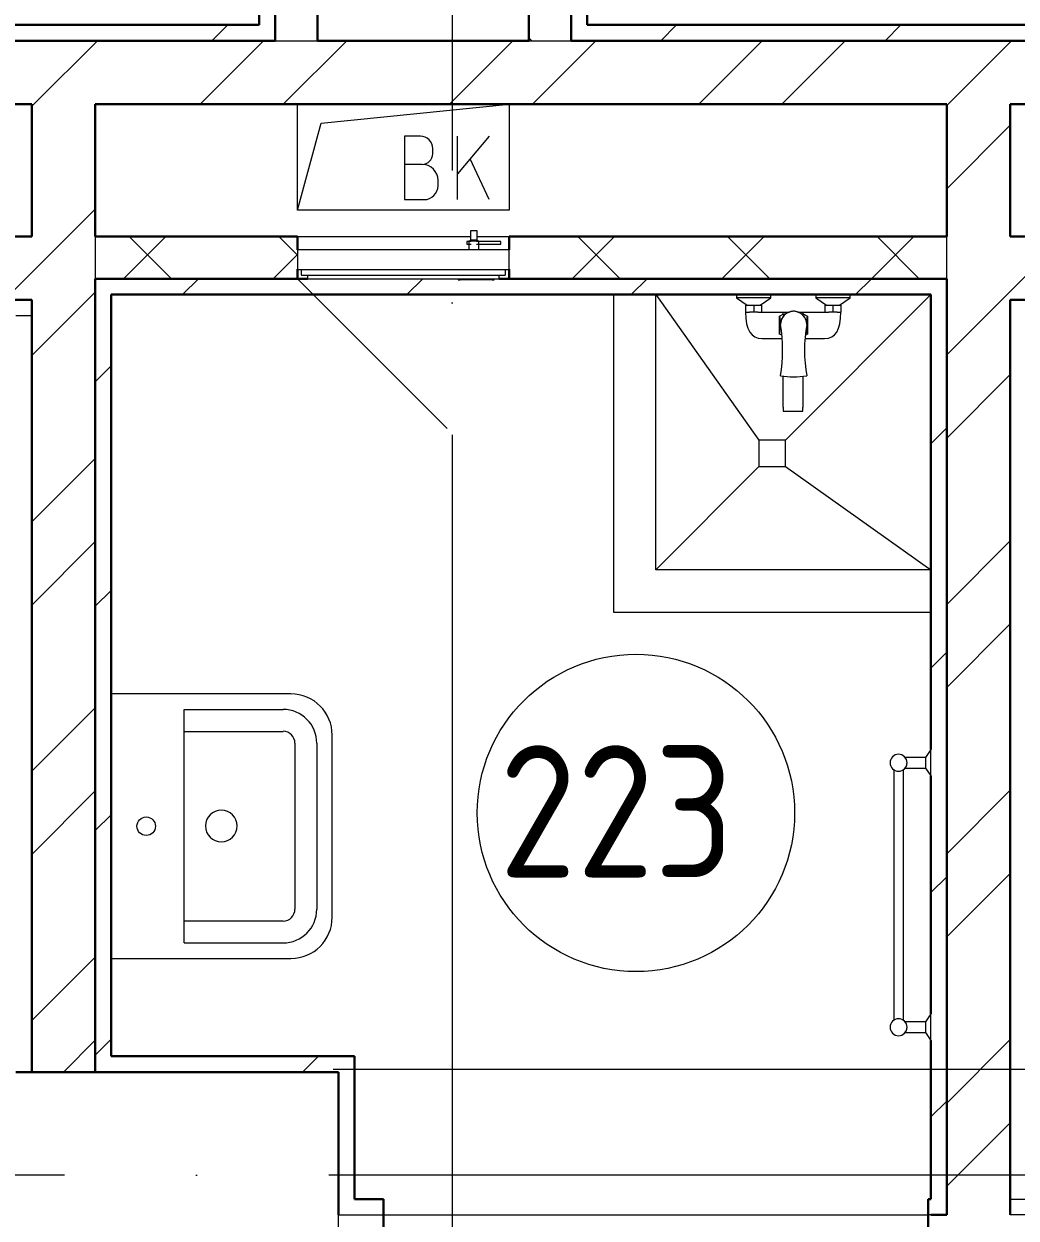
# Model space of a CAD drawing. Header units: millimetres. Extents: x -421858 to 614926, y -468665 to 141641.
# Drawn here: x 150466 to 152342, y -10118 to -7860 of the extents above; entities that cross this region are included whole.
import ezdxf

# ---------------------------------------------------------------- set-up
doc = ezdxf.new("R2010")
doc.units = ezdxf.units.MM
doc.linetypes.add('ADSK_Линия сетки', pattern=[25, 20, -2.5, 0, -2.5])
doc.linetypes.add('ADSK_Сверху', pattern=[450, 300, -150])
for name, color, linetype, lineweight in [('Линии', 252, 'Continuous', 9), ('Марки помещений', 252, 'Continuous', 20), ('Обобщенные модели', 252, 'Continuous', 18), ('Оборудование', 8, 'Continuous', 18), ('Оси', 252, 'Continuous', 9), ('Перекрытие', 252, 'Continuous', 18), ('Сантехника', 252, 'Continuous', 9), ('Стены внутренние', 7, 'Continuous', 18), ('Стены наружные', 7, 'Continuous', 18), ('Стены штриховка', 252, 'Continuous', 9)]:
    doc.layers.add(name, color=color, linetype=linetype, lineweight=lineweight)
doc.styles.add('GOST Common_2', font='', dxfattribs={"width": 0.9, "height": 250})
doc.styles.get('GOST Common_2').set_extended_font_data('GOST type B')

# ---------------------------------------------------------------- blocks, each defined once
blk = doc.blocks.new('2 этаж')
at = {"color": 251, "lineweight": 18, "true_color": 0x636466}
for p, q in [((150983.5, -8212.3), (150983.5, -8012.3)), ((151028.1, -8048.1), (151383.5, -8012.3)), ((151383.5, -8012.3), (151383.5, -8212.3)), ((150983.5, -8212.3), (151028.1, -8048.1)), ((151215.8, -8072.7), (151185.8, -8072.7)), ((151185.8, -8072.7), (151185.8, -8192.7)), ((151345.8, -8072.7), (151285.8, -8144.2)), ((151285.8, -8192.7), (151285.8, -8072.7)), ((151239.1, -8106), (151239.1, -8096)), ((151219.1, -8126), (151185.8, -8126)), ((151345.8, -8192.7), (151309.8, -8115.6)), ((151249.1, -8166), (151249.1, -8156)), ((151185.8, -8192.7), (151222.5, -8192.7)), ((151383.5, -8212.3), (150983.5, -8212.3))]:
    blk.add_line(p, q, dxfattribs=at)
for centre, radius, start, end in [((151215.8, -8096), 23.3, 0, 90), ((151219.1, -8106), 20, 270, 0), ((151219.1, -8156), 30, 0, 90), ((151222.5, -8166), 26.7, 270, 0)]:
    blk.add_arc(centre, radius, start, end, dxfattribs=at)
at = {"layer": 'Линии', "color": 251, "linetype": 'ADSK_Сверху', "ltscale": 100, "true_color": 0x636466}
blk.add_line((161881, -9837.3), (151051.1, -9837.3), dxfattribs=at)
at = {"layer": 'Марки помещений', "color": 251, "true_color": 0x636466}
blk.add_circle((151623.4, -9352.1), 300, dxfattribs=at)
at = {"layer": 'Обобщенные модели', "color": 251, "true_color": 0x636466}
for p, q in [((151581, -8372.3), (151581, -8972.3)), ((151661, -8892.3), (151661, -8372.3)), ((151661, -8372.3), (151856, -8647.3)), ((152181, -8372.3), (151906, -8647.3)), ((151906, -8647.3), (151856, -8647.3)), ((151856, -8647.3), (151856, -8697.3)), ((151906, -8697.3), (151906, -8647.3)), ((151661, -8892.3), (151856, -8697.3)), ((151856, -8697.3), (151906, -8697.3)), ((151906, -8697.3), (152181, -8892.3)), ((152181, -8892.3), (151661, -8892.3)), ((151581, -8972.3), (152181, -8972.3)), ((150971, -9127.2), (150631, -9127.2)), ((150769, -9156.7), (150956.2, -9156.7)), ((150769, -9597.8), (150769, -9156.7)), ((150769, -9198), (150956.2, -9198)), ((151049, -9377.2), (151049, -9205.2)), ((150978.4, -9220.2), (150978.4, -9534.3)), ((151019.7, -9220.2), (151019.7, -9534.3)), ((151049, -9549.3), (151049, -9377.2)), ((150956.2, -9556.5), (150769, -9556.5)), ((150769, -9597.8), (150956.2, -9597.8)), ((150631, -9627.3), (150971, -9627.3))]:
    blk.add_line(p, q, dxfattribs=at)
blk.add_circle((150697.3, -9377.3), 17.5, dxfattribs=at)
at = {"layer": 'Обобщенные модели', "color": 251, "lineweight": 9, "true_color": 0x636466}
for centre, radius, start, end in [((151921.5, -8428.7), 24.9, 0, 180), ((151624.2, -8477.3), 276.6, 349.8828, 10.1172), ((152218.7, -8477.3), 276.6, 169.8828, 190.1172), ((151921.5, -8341.6), 186, 262.307, 277.693)]:
    blk.add_arc(centre, radius, start, end, dxfattribs=at)
at = {"layer": 'Обобщенные модели', "color": 251, "true_color": 0x636466}
for centre, radius, start, end in [((150971, -9205.2), 78, 0, 90), ((150956.2, -9220.2), 63.6, 0, 90), ((150956.2, -9220.2), 22.3, 0, 90), ((150839.2, -9376.8), 30, 90, 270), ((150839.2, -9376.8), 30, 270, 90), ((150956.2, -9534.3), 63.6, 270, 0), ((150956.2, -9534.3), 22.3, 270, 0), ((150971, -9549.3), 78, 270, 0)]:
    blk.add_arc(centre, radius, start, end, dxfattribs=at)
at = {"layer": 'Обобщенные модели', "color": 251, "lineweight": 9, "true_color": 0x636466}
for points, knots in [([(151899.2, -8417.6), (151899, -8418), (151898.6, -8418.8), (151898.2, -8419.9), (151897.9, -8420.6), (151897.9, -8420.8)], [0.71428571, 0.71428571, 0.71428571, 0.71428571, 0.75, 0.78571429, 0.80227909, 0.80227909, 0.80227909, 0.80227909]), ([(151902.2, -8413), (151901.9, -8413.3), (151901.4, -8414), (151900.9, -8414.7), (151900.7, -8415)], [0.57142857, 0.57142857, 0.57142857, 0.57142857, 0.60714286, 0.63719083, 0.63719083, 0.63719083, 0.63719083]), ([(151907.8, -8407.9), (151907.6, -8408.1), (151907.1, -8408.4), (151906.5, -8408.8), (151905.9, -8409.2), (151905.4, -8409.7), (151905, -8410), (151904.8, -8410.2), (151904.7, -8410.3)], [0.365798, 0.365798, 0.365798, 0.365798, 0.3928571, 0.4107143, 0.4285714, 0.4464286, 0.4642857, 0.4733784, 0.4733784, 0.4733784, 0.4733784]), ([(151913.6, -8405.1), (151913.4, -8405.2), (151912.8, -8405.4), (151911.9, -8405.7), (151911.1, -8406.1), (151910.7, -8406.3), (151910.5, -8406.4)], [0.1967317, 0.1967317, 0.1967317, 0.1967317, 0.21428571, 0.25, 0.26785714, 0.28571429, 0.28571429, 0.28571429, 0.28571429]), ([(151921.5, -8403.8), (151920.5, -8403.8), (151919, -8403.9), (151917.1, -8404.2), (151916.1, -8404.4), (151915.7, -8404.5)], [0, 0, 0, 0, 0.0714286, 0.1071429, 0.1428571, 0.1428571, 0.1428571, 0.1428571]), ([(151927.3, -8404.5), (151926.8, -8404.4), (151925.9, -8404.2), (151923.9, -8403.9), (151922.5, -8403.8), (151921.5, -8403.8)], [0.8571429, 0.8571429, 0.8571429, 0.8571429, 0.8928571, 0.9285714, 1, 1, 1, 1]), ([(151932.5, -8406.4), (151932.3, -8406.3), (151931.9, -8406.1), (151931, -8405.7), (151930.2, -8405.4), (151929.5, -8405.2), (151929.3, -8405.1)], [0.71428571, 0.71428571, 0.71428571, 0.71428571, 0.73214286, 0.75, 0.78571429, 0.8032683, 0.8032683, 0.8032683, 0.8032683]), ([(151938.2, -8410.3), (151938.2, -8410.2), (151937.8, -8409.9), (151937.2, -8409.4), (151936.5, -8408.8), (151935.8, -8408.4), (151935.4, -8408.1), (151935.1, -8407.9)], [0.5266216, 0.5266216, 0.5266216, 0.5266216, 0.5357143, 0.5714286, 0.5892857, 0.6071429, 0.634202, 0.634202, 0.634202, 0.634202]), ([(151942.2, -8415), (151942, -8414.7), (151941.6, -8414), (151941, -8413.3), (151940.8, -8413)], [0.36280917, 0.36280917, 0.36280917, 0.36280917, 0.39285714, 0.42857143, 0.42857143, 0.42857143, 0.42857143]), ([(151945.1, -8420.8), (151945, -8420.6), (151944.8, -8419.9), (151944.3, -8418.8), (151943.9, -8418), (151943.7, -8417.6)], [0.19772091, 0.19772091, 0.19772091, 0.19772091, 0.21428571, 0.25, 0.28571429, 0.28571429, 0.28571429, 0.28571429])]:
    blk.add_open_spline(points, degree=3, knots=knots, dxfattribs=at)
for points in [[(151897.3, -8422.9), (151896.8, -8424.8), (151896.6, -8426.7), (151896.6, -8428.7)], [(151946.4, -8428.7), (151946.4, -8426.7), (151946.1, -8424.8), (151945.7, -8422.9)]]:
    blk.add_open_spline(points, degree=3, dxfattribs=at)
at = {"layer": 'Оборудование', "color": 251, "true_color": 0x636466}
for p, q in [((151310.8, -8251.9), (151310.8, -8269.4)), ((151323.1, -8251.9), (151310.8, -8251.9)), ((151323.1, -8269.4), (151323.1, -8251.9)), ((151312.1, -8271.9), (151303.9, -8271.9)), ((151303.9, -8271.9), (151303.9, -8276.9)), ((151303.9, -8276.9), (151312.1, -8276.9)), ((151307.3, -8271.3), (151307.3, -8287.3)), ((151326.6, -8271.3), (151307.3, -8271.3)), ((151310.8, -8269.4), (151308.9, -8271.3)), ((151323.1, -8269.4), (151310.8, -8269.4)), ((151367.6, -8271.9), (151321.8, -8271.9)), ((151321.8, -8276.9), (151367.6, -8276.9)), ((151325, -8271.3), (151323.1, -8269.4)), ((151326.6, -8287.3), (151326.6, -8271.3)), ((151367.6, -8276.9), (151367.6, -8271.9)), ((150983.5, -8287.3), (150983.5, -8323.6)), ((151383.5, -8287.3), (150983.5, -8287.3)), ((151383.5, -8323.6), (151383.5, -8287.3)), ((150984.4, -8324.6), (151382.6, -8324.6)), ((150990.5, -8324.6), (150990.5, -8334.3)), ((151376.5, -8334.3), (151376.5, -8324.6)), ((150983.5, -8342.3), (151266.3, -8625.1)), ((150991.4, -8335.3), (151375.5, -8335.3)), ((151002.5, -8336.8), (151002.5, -8342.3)), ((151002.5, -8342.3), (151364.5, -8342.3)), ((151287, -8342.3), (151287, -8344.3)), ((151287, -8344.3), (151291, -8344.3)), ((151351.5, -8344.3), (151291, -8344.3)), ((151351.5, -8344.3), (151355.5, -8344.3)), ((151355.5, -8344.3), (151355.5, -8342.3)), ((151364.5, -8342.3), (151364.5, -8336.8))]:
    blk.add_line(p, q, dxfattribs=at)
for points, knots in [([(150983.5, -8323.6), (150983.5, -8323.7), (150983.5, -8323.9), (150983.6, -8324.1), (150983.7, -8324.3), (150983.9, -8324.4), (150984, -8324.5), (150984.2, -8324.5), (150984.3, -8324.6), (150984.4, -8324.6)], [-1, -1, -1, -1, -0.833333, -0.666667, -0.5, -0.333333, -0.25, -0.166667, 0, 0, 0, 0]), ([(151382.6, -8324.6), (151382.6, -8324.6), (151382.8, -8324.5), (151382.9, -8324.5), (151383.1, -8324.4), (151383.2, -8324.3), (151383.4, -8324.1), (151383.5, -8323.9), (151383.5, -8323.7), (151383.5, -8323.6)], [0, 0, 0, 0, 0.166667, 0.25, 0.333333, 0.5, 0.666667, 0.833333, 1, 1, 1, 1]), ([(150990.5, -8334.3), (150990.5, -8334.4), (150990.5, -8334.5), (150990.6, -8334.8), (150990.7, -8334.9), (150990.8, -8335), (150990.9, -8335.1), (150991.1, -8335.2), (150991.2, -8335.2), (150991.3, -8335.3), (150991.4, -8335.3)], [-1, -1, -1, -1, -0.833333, -0.666667, -0.541667, -0.416667, -0.333333, -0.25, -0.166667, 0, 0, 0, 0]), ([(151000.9, -8335.3), (151001.1, -8335.3), (151001.3, -8335.3), (151001.5, -8335.4), (151001.7, -8335.5), (151001.9, -8335.6), (151002, -8335.7), (151002.2, -8335.9), (151002.3, -8336), (151002.4, -8336.2), (151002.4, -8336.5), (151002.5, -8336.7), (151002.5, -8336.8)], [-1, -1, -1, -1, -0.833333, -0.75, -0.666667, -0.583333, -0.5, -0.416667, -0.333333, -0.25, -0.166667, 0, 0, 0, 0]), ([(151364.5, -8336.8), (151364.5, -8336.7), (151364.5, -8336.5), (151364.6, -8336.2), (151364.7, -8336), (151364.8, -8335.9), (151364.9, -8335.7), (151365.1, -8335.6), (151365.2, -8335.5), (151365.4, -8335.4), (151365.7, -8335.3), (151365.9, -8335.3), (151366, -8335.3)], [0, 0, 0, 0, 0.166667, 0.25, 0.333333, 0.416667, 0.5, 0.583333, 0.666667, 0.75, 0.833333, 1, 1, 1, 1]), ([(151375.5, -8335.3), (151375.6, -8335.3), (151375.7, -8335.2), (151375.9, -8335.2), (151376, -8335.1), (151376.1, -8335), (151376.2, -8334.9), (151376.4, -8334.8), (151376.5, -8334.5), (151376.5, -8334.4), (151376.5, -8334.3)], [0, 0, 0, 0, 0.166667, 0.25, 0.333333, 0.416667, 0.541667, 0.666667, 0.833333, 1, 1, 1, 1])]:
    blk.add_open_spline(points, degree=3, knots=knots, dxfattribs=at)
at = {"layer": 'Оси', "color": 251, "linetype": 'ADSK_Линия сетки', "ltscale": 100, "true_color": 0x636466}
for p, q in [((151276, -1137.3), (151276, -30993.4)), ((170543.3, -10037.3), (93565.9, -10037.3))]:
    blk.add_line(p, q, dxfattribs=at)
at = {"layer": 'Перекрытие', "color": 251, "ltscale": 100, "true_color": 0x636466}
for p, q in [((150983.5, -8212.3), (150983.5, -8012.3)), ((151383.5, -8012.3), (151383.5, -8212.3)), ((151383.5, -8212.3), (150983.5, -8212.3)), ((151146, -10112.3), (152176, -10112.3))]:
    blk.add_line(p, q, dxfattribs=at)
at = {"layer": 'Сантехника', "color": 251, "true_color": 0x636466}
for p, q in [((151813.5, -8372.3), (151813.5, -8378.6)), ((151878.5, -8378.6), (151878.5, -8372.3)), ((151963.5, -8372.3), (151963.5, -8378.6)), ((152028.5, -8378.6), (152028.5, -8372.3)), ((151813.5, -8378.6), (151834, -8392.3)), ((151878.5, -8378.6), (151813.5, -8378.6)), ((151831, -8392.3), (151846, -8392.3)), ((151831, -8405.3), (151831, -8392.3)), ((151846, -8392.3), (151861, -8392.3)), ((151846, -8392.3), (151846, -8405.3)), ((151858, -8392.3), (151878.5, -8378.6)), ((151861, -8392.3), (151861, -8405.3)), ((151963.5, -8378.6), (151984, -8392.3)), ((152028.5, -8378.6), (151963.5, -8378.6)), ((151981, -8392.2), (151996, -8392.2)), ((151981, -8405.3), (151981, -8392.2)), ((151996, -8392.2), (152011, -8392.2)), ((151996, -8405.3), (151996, -8392.2)), ((152008, -8392.3), (152028.5, -8378.6)), ((152011, -8392.2), (152011, -8405.3)), ((151830.8, -8405.3), (151838.1, -8405.3)), ((151846, -8405.3), (151838.1, -8405.3)), ((151853.9, -8405.3), (151846, -8405.3)), ((151853.9, -8405.3), (151901.8, -8405.3)), ((151895.1, -8446.9), (151895.1, -8412.9)), ((151895.1, -8412.9), (151897, -8425.6)), ((151901.8, -8410.6), (151901.8, -8405.3)), ((151901.8, -8405.3), (151913.6, -8405.3)), ((151929.3, -8405.3), (151939, -8405.3)), ((151939, -8405.3), (151939, -8409.6)), ((151939, -8405.3), (151988.1, -8405.3)), ((151945.6, -8423.1), (151947.5, -8412.9)), ((151947.5, -8412.9), (151947.5, -8446.9)), ((151996, -8405.3), (151988.1, -8405.3)), ((152003.9, -8405.3), (151996, -8405.3)), ((152003.9, -8405.3), (152010.9, -8405.3)), ((151895.1, -8446.9), (151897, -8433.2)), ((151947.5, -8446.9), (151945.7, -8436.1)), ((151861.6, -8455.5), (151898.9, -8455.5)), ((151944, -8455.5), (151980.1, -8455.5)), ((151901.8, -8585), (151901.8, -8526.3)), ((151939, -8526.4), (151939, -8585)), ((151901.8, -8585), (151901.8, -8592.3)), ((151901.8, -8592.3), (151939, -8592.3)), ((151939, -8592.3), (151939, -8585)), ((152181, -9232.3), (152171, -9247.3)), ((152181, -9232.3), (152171, -9247.3)), ((152181, -9282.3), (152181, -9232.3)), ((152171, -9247.3), (152132.5, -9247.3)), ((152171, -9247.3), (152171, -9267.3)), ((152111, -9269.9), (152111, -9744.6)), ((152129, -9744.2), (152129, -9269.9)), ((152132.5, -9267.3), (152171, -9267.3)), ((152171, -9267.3), (152181, -9282.3)), ((152171, -9747.3), (152132.5, -9747.3)), ((152181, -9732.3), (152171, -9747.3)), ((152181, -9732.3), (152171, -9747.3)), ((152171, -9747.3), (152171, -9767.3)), ((152181, -9782.3), (152181, -9732.3)), ((152132.5, -9767.3), (152171, -9767.3)), ((152171, -9767.3), (152181, -9782.3))]:
    blk.add_line(p, q, dxfattribs=at)
for centre, start, end in [((152120, -9257.3), 90, 270), ((152120, -9257.3), 270, 90), ((152120, -9757.3), 90, 270), ((152120, -9757.3), 270, 90)]:
    blk.add_arc(centre, 16, start, end, dxfattribs=at)
for points in [[(151830.8, -8405.3), (151830.8, -8438.8), (151841.1, -8455.5), (151861.6, -8455.5)], [(151895.1, -8412.9), (151896.2, -8412.2), (151897.3, -8411.6), (151898.4, -8411)], [(151899.2, -8410.5), (151900.1, -8410.1), (151900.9, -8409.7), (151901.8, -8409.3)], [(151901.8, -8410.6), (151903.9, -8409.3), (151906.1, -8408.3), (151908.5, -8407.5)], [(151935.3, -8408), (151936.5, -8408.4), (151937.8, -8409), (151939, -8409.6)], [(151939, -8408.6), (151940.2, -8409.1), (151941.4, -8409.6), (151942.6, -8410.2)], [(151943.4, -8410.5), (151944.9, -8411.3), (151946.3, -8412), (151947.5, -8412.9)], [(151980.1, -8455.5), (152000.6, -8455.5), (152010.9, -8438.8), (152010.9, -8405.3)], [(151898.4, -8448.8), (151897.3, -8448.2), (151896.2, -8447.6), (151895.1, -8446.9)], [(151947.5, -8446.9), (151946.6, -8447.5), (151945.7, -8448.1), (151944.7, -8448.6)], [(152135.9, -9255.5), (152135.8, -9254.9), (152135.7, -9254.3), (152135.6, -9253.8)], [(152135.9, -9755.5), (152135.8, -9754.9), (152135.7, -9754.3), (152135.6, -9753.8)]]:
    blk.add_open_spline(points, degree=3, dxfattribs=at)
for points, knots in [([(152135.2, -9252.2), (152134.9, -9251.4), (152134.6, -9250.6), (152134.1, -9249.7), (152133.8, -9249.2), (152133.5, -9248.6), (152133.2, -9248.1), (152133, -9247.9), (152132.9, -9247.8), (152132.7, -9247.6), (152132.6, -9247.3), (152132.5, -9247.3), (152132.5, -9247.3)], [0.6666667, 0.6666667, 0.6666667, 0.6666667, 0.75, 0.7708333, 0.7916667, 0.8333333, 0.875, 0.8854167, 0.8958333, 0.9166667, 0.9583333, 1, 1, 1, 1]), ([(152133, -9266.6), (152133, -9266.5), (152133.2, -9266.3), (152133.5, -9265.9), (152133.8, -9265.4), (152134.3, -9264.4), (152135.1, -9262.9), (152135.6, -9260.8), (152135.9, -9259.1), (152136, -9258), (152136, -9257.5)], [0.1111111, 0.1111111, 0.1111111, 0.1111111, 0.1388889, 0.1666667, 0.1944444, 0.2222222, 0.3333333, 0.3888889, 0.4444444, 0.4925448, 0.4925448, 0.4925448, 0.4925448]), ([(152135.2, -9752.2), (152134.9, -9751.4), (152134.6, -9750.6), (152134.1, -9749.7), (152133.8, -9749.2), (152133.5, -9748.6), (152133.2, -9748.1), (152133, -9747.9), (152132.9, -9747.8), (152132.7, -9747.6), (152132.6, -9747.3), (152132.5, -9747.3), (152132.5, -9747.3)], [0.6666667, 0.6666667, 0.6666667, 0.6666667, 0.75, 0.7708333, 0.7916667, 0.8333333, 0.875, 0.8854167, 0.8958333, 0.9166667, 0.9583333, 1, 1, 1, 1]), ([(152132.5, -9767.3), (152132.5, -9767.2), (152132.6, -9767.1), (152132.8, -9766.9), (152133, -9766.6), (152133.2, -9766.3), (152133.5, -9765.9), (152133.8, -9765.4), (152134.3, -9764.4), (152135.1, -9762.9), (152135.6, -9760.8), (152135.9, -9759.2), (152136, -9758.1), (152136, -9757.6)], [0, 0, 0, 0, 0.0555556, 0.0833333, 0.1111111, 0.1388889, 0.1666667, 0.1944444, 0.2222222, 0.3333333, 0.3888889, 0.4444444, 0.4884465, 0.4884465, 0.4884465, 0.4884465])]:
    blk.add_open_spline(points, degree=3, knots=knots, dxfattribs=at)
at = {"layer": 'Стены внутренние', "color": 251, "lineweight": 30, "true_color": 0x636466}
blk.add_line((151061, -10112.3), (151061, -9842.3), dxfattribs=at)
at = {"layer": 'Стены внутренние', "color": 251, "true_color": 0x636466}
blk.add_line((151061, -10232.3), (151061, -10112.3), dxfattribs=at)
at = {"layer": 'Стены наружные', "color": 251, "lineweight": 30, "true_color": 0x636466}
for p, q in [((150941, -7892.3), (150941, -3837.3)), ((151021, -7892.3), (151021, -3837.3)), ((151421, -3837.3), (151421, -7892.3)), ((151501, -7892.3), (151501, -3837.3)), ((150911, -3867.3), (150911, -7862.3)), ((151531, -7862.3), (151531, -3867.3)), ((150911, -7862.3), (149636, -7862.3)), ((152816, -7862.3), (151531, -7862.3)), ((150941, -7892.3), (149666, -7892.3)), ((151421, -7892.3), (151021, -7892.3)), ((152786, -7892.3), (151501, -7892.3)), ((149786, -8012.3), (150481, -8012.3)), ((150481, -8012.3), (150481, -8262.3)), ((150601, -8262.3), (150601, -8012.3)), ((150601, -8012.3), (152211, -8012.3)), ((152211, -8012.3), (152211, -8262.3)), ((152331, -8262.3), (152331, -8012.3)), ((152331, -8012.3), (152666, -8012.3)), ((150481, -8262.3), (149786, -8262.3)), ((150983.5, -8262.3), (150601, -8262.3)), ((150983.5, -8287.3), (150983.5, -8262.3)), ((152211, -8262.3), (151383.5, -8262.3)), ((151383.5, -8262.3), (151383.5, -8287.3)), ((152666, -8262.3), (152331, -8262.3)), ((150983.5, -8342.3), (150983.5, -8323.9)), ((151383.5, -8323.9), (151383.5, -8342.3)), ((150601, -9842.3), (150601, -8342.3)), ((150601, -8342.3), (151002.5, -8342.3)), ((151364.5, -8342.3), (152211, -8342.3)), ((152211, -8342.3), (152211, -10112.3)), ((150631, -8372.3), (152181, -8372.3)), ((150631, -9812.3), (150631, -8372.3)), ((152181, -8372.3), (152181, -9232.3)), ((150481, -8382.3), (149666, -8382.3)), ((150481, -8382.3), (150481, -9842.3)), ((152331, -10112.3), (152331, -8382.3)), ((152786, -8382.3), (152331, -8382.3)), ((152181, -9282.3), (152181, -9732.3)), ((152181, -9782.3), (152181, -10082.3)), ((151091, -9812.3), (150631, -9812.3)), ((151091, -10082.3), (151091, -9812.3)), ((150451, -9842.3), (151061, -9842.3)), ((151146, -10082.3), (151091, -10082.3)), ((151146, -10182.3), (151146, -10082.3)), ((152176, -10082.3), (152176, -10182.3)), ((152181, -10082.3), (152176, -10082.3)), ((152211, -10112.3), (152181, -10112.3))]:
    blk.add_line(p, q, dxfattribs=at)
at = {"layer": 'Стены наружные', "color": 251, "linetype": 'Continuous', "lineweight": 9, "true_color": 0x636466}
for p, q in [((150821.6, -7892.3), (150851.6, -7862.3)), ((151670.2, -7892.3), (151700.2, -7862.3)), ((152094.4, -7892.3), (152124.4, -7862.3)), ((150484.9, -8012.3), (150604.9, -7892.3)), ((150799.2, -8012.3), (150919.2, -7892.3)), ((150956.4, -8012.3), (151076.4, -7892.3)), ((151270.7, -8012.3), (151390.7, -7892.3)), ((151426.3, -7892.3), (151421, -7886.9)), ((151427.8, -8012.3), (151547.8, -7892.3)), ((151742.1, -8012.3), (151862.1, -7892.3)), ((151899.3, -8012.3), (152019.3, -7892.3)), ((152213.6, -8012.3), (152333.6, -7892.3)), ((150481, -8016.1), (150484.9, -8012.3)), ((152211, -8014.8), (152213.6, -8012.3)), ((152211, -8172), (152331, -8052)), ((150481, -8330.5), (150601, -8210.5)), ((150654.5, -8342.3), (150734.5, -8262.3)), ((150744.9, -8342.3), (150664.9, -8262.3)), ((150983.5, -8297.9), (150947.8, -8262.3)), ((151503, -8342.3), (151583, -8262.3)), ((151593.5, -8342.3), (151513.5, -8262.3)), ((151785.8, -8342.3), (151865.8, -8262.3)), ((151876.3, -8342.3), (151796.3, -8262.3)), ((152068.7, -8342.3), (152148.7, -8262.3)), ((152159.2, -8342.3), (152079.2, -8262.3)), ((152331, -8366.3), (152435.1, -8262.3)), ((150937.3, -8342.3), (150983.5, -8296.1)), ((150429.2, -8382.3), (150481, -8330.5)), ((150765.9, -8372.3), (150795.9, -8342.3)), ((151190.2, -8372.3), (151220.2, -8342.3)), ((151614.4, -8372.3), (151644.4, -8342.3)), ((152038.7, -8372.3), (152068.7, -8342.3)), ((150481, -8487.6), (150601, -8367.6)), ((152211, -8486.3), (152331, -8366.3)), ((150601, -8537.1), (150631, -8507.1)), ((152211, -8643.5), (152331, -8523.5)), ((152181, -8654.2), (152211, -8624.2)), ((150481, -8801.9), (150601, -8681.9)), ((150481, -8959.1), (150601, -8839.1)), ((152211, -8957.8), (152331, -8837.8)), ((150601, -8961.4), (150631, -8931.4)), ((152211, -9114.9), (152331, -8994.9)), ((152181, -9078.5), (152211, -9048.5)), ((150481, -9273.4), (150601, -9153.4)), ((150481, -9430.5), (150601, -9310.5)), ((152211, -9429.2), (152331, -9309.2)), ((150601, -9385.7), (150631, -9355.7)), ((152181, -9502.7), (152211, -9472.7)), ((152211, -9586.4), (152331, -9466.4)), ((150481, -9744.8), (150601, -9624.8)), ((150540.7, -9842.3), (150601, -9782)), ((150601, -9809.9), (150631, -9779.9)), ((152211, -9900.7), (152331, -9780.7)), ((150992.9, -9842.3), (151022.9, -9812.3)), ((152181, -9927), (152211, -9897)), ((152211, -10057.9), (152331, -9937.9))]:
    blk.add_line(p, q, dxfattribs=at)
at = {"layer": 'Стены наружные', "color": 251, "true_color": 0x636466}
for p, q in [((150983.5, -8262.3), (151310.8, -8262.3)), ((151323.1, -8262.3), (151383.5, -8262.3)), ((151146, -10112.3), (152176, -10112.3))]:
    blk.add_line(p, q, dxfattribs=at)
at = {"layer": 'Стены штриховка', "color": 251, "true_color": 0x636466}
for p, q in [((150941, -7892.3), (151021, -7892.3)), ((151421, -7892.3), (151501, -7892.3)), ((150601, -8262.3), (150601, -8342.3)), ((152211, -8342.3), (152211, -8262.3)), ((150481, -8412.3), (150451, -8412.3)), ((152331, -10082.3), (152361, -10082.3)), ((151061, -10112.3), (151146, -10112.3)), ((152181, -10112.3), (152176, -10112.3)), ((152836, -10112.3), (152331, -10112.3))]:
    blk.add_line(p, q, dxfattribs=at)
at = {"layer": 'Марки помещений', "color": 251, "true_color": 0x636466, "style": 'GOST Common_2', "width": 0.9}
blk.add_text('223', height=250, dxfattribs=at).set_placement((151364.6, -9474.3))

msp = doc.modelspace()

# ---------------------------------------------------------------- block references
msp.add_blockref('2 этаж', (0, 0))

doc.saveas('drawing.dxf')
